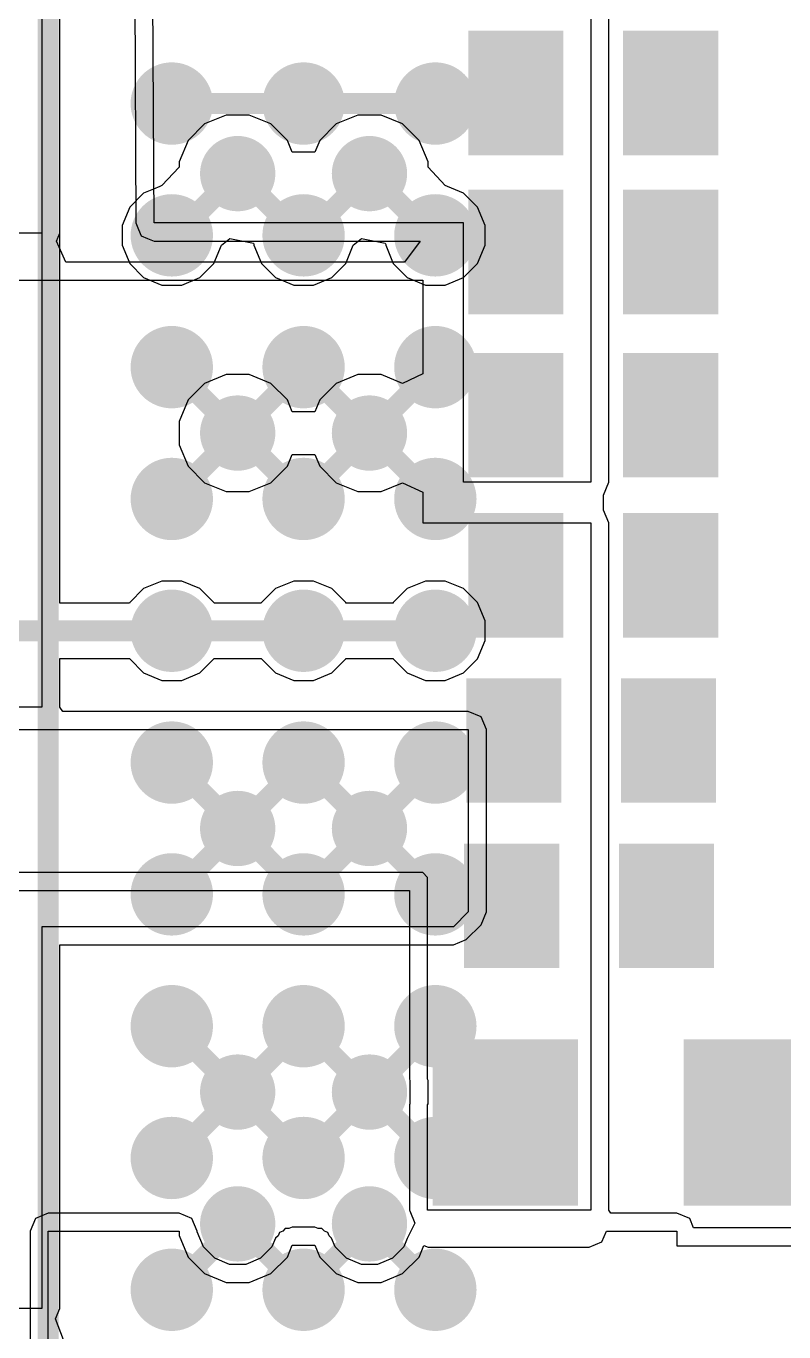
# Model space of a CAD drawing. Header units: millimetres. Extents: x -12 to 5428, y 0 to 5422.
# Drawn here: x 19.02 to 23.62, y 6.86 to 14.78 of the extents above; entities that cross this region are included whole.
import ezdxf

# ---------------------------------------------------------------- set-up
doc = ezdxf.new("R2010")
doc.units = ezdxf.units.MM
for name, color, linetype in [('BottomLayer', 5, 'Continuous'), ('BottomPaste', 16, 'Continuous'), ('BottomSolder', 6, 'Continuous'), ('TopLayer', 1, 'Continuous'), ('TopOverlay', 2, 'Continuous'), ('TopPaste', 8, 'Continuous'), ('TopSolder', 216, 'Continuous'), ('ViaHoleLayer', 16, 'Continuous')]:
    doc.layers.add(name, color=color, linetype=linetype)

# ---------------------------------------------------------------- blocks, each defined once
blk = doc.blocks.new('180_FCBGA__15X15__2')
at = {"layer": 'TopLayer'}
h = blk.add_hatch(color=1, dxfattribs=at)
edge = h.paths.add_edge_path()
edge.add_arc((5.2, 4.4), 0.2, 0, 360)
h = blk.add_hatch(color=1, dxfattribs=at)
edge = h.paths.add_edge_path()
edge.add_arc((6, 4.4), 0.2, 0, 360)
h = blk.add_hatch(color=1, dxfattribs=at)
edge = h.paths.add_edge_path()
edge.add_arc((6.8, 4.4), 0.2, 0, 360)
h = blk.add_hatch(color=1, dxfattribs=at)
edge = h.paths.add_edge_path()
edge.add_arc((5.2, 3.6), 0.2, 0, 360)
h = blk.add_hatch(color=1, dxfattribs=at)
edge = h.paths.add_edge_path()
edge.add_arc((6, 3.6), 0.2, 0, 360)
h = blk.add_hatch(color=1, dxfattribs=at)
edge = h.paths.add_edge_path()
edge.add_arc((6.8, 3.6), 0.2, 0, 360)
h = blk.add_hatch(color=1, dxfattribs=at)
edge = h.paths.add_edge_path()
edge.add_arc((5.2, 2.8), 0.2, 0, 360)
h = blk.add_hatch(color=1, dxfattribs=at)
edge = h.paths.add_edge_path()
edge.add_arc((6, 2.8), 0.2, 0, 360)
h = blk.add_hatch(color=1, dxfattribs=at)
edge = h.paths.add_edge_path()
edge.add_arc((6.8, 2.8), 0.2, 0, 360)
h = blk.add_hatch(color=1, dxfattribs=at)
edge = h.paths.add_edge_path()
edge.add_arc((5.2, 2), 0.2, 0, 360)
h = blk.add_hatch(color=1, dxfattribs=at)
edge = h.paths.add_edge_path()
edge.add_arc((6, 2), 0.2, 0, 360)
h = blk.add_hatch(color=1, dxfattribs=at)
edge = h.paths.add_edge_path()
edge.add_arc((6.8, 2), 0.2, 0, 360)
h = blk.add_hatch(color=1, dxfattribs=at)
edge = h.paths.add_edge_path()
edge.add_arc((5.2, 1.2), 0.2, 0, 360)
h = blk.add_hatch(color=1, dxfattribs=at)
edge = h.paths.add_edge_path()
edge.add_arc((6, 1.2), 0.2, 0, 360)
h = blk.add_hatch(color=1, dxfattribs=at)
edge = h.paths.add_edge_path()
edge.add_arc((6.8, 1.2), 0.2, 0, 360)
h = blk.add_hatch(color=1, dxfattribs=at)
edge = h.paths.add_edge_path()
edge.add_arc((5.2, 0.4), 0.2, 0, 360)
h = blk.add_hatch(color=1, dxfattribs=at)
edge = h.paths.add_edge_path()
edge.add_arc((6, 0.4), 0.2, 0, 360)
h = blk.add_hatch(color=1, dxfattribs=at)
edge = h.paths.add_edge_path()
edge.add_arc((6.8, 0.4), 0.2, 0, 360)
h = blk.add_hatch(color=1, dxfattribs=at)
edge = h.paths.add_edge_path()
edge.add_arc((5.2, -0.4), 0.2, 0, 360)
h = blk.add_hatch(color=1, dxfattribs=at)
edge = h.paths.add_edge_path()
edge.add_arc((6, -0.4), 0.2, 0, 360)
h = blk.add_hatch(color=1, dxfattribs=at)
edge = h.paths.add_edge_path()
edge.add_arc((6.8, -0.4), 0.2, 0, 360)
h = blk.add_hatch(color=1, dxfattribs=at)
edge = h.paths.add_edge_path()
edge.add_arc((5.2, -1.2), 0.2, 0, 360)
h = blk.add_hatch(color=1, dxfattribs=at)
edge = h.paths.add_edge_path()
edge.add_arc((6, -1.2), 0.2, 0, 360)
h = blk.add_hatch(color=1, dxfattribs=at)
edge = h.paths.add_edge_path()
edge.add_arc((6.8, -1.2), 0.2, 0, 360)
h = blk.add_hatch(color=1, dxfattribs=at)
edge = h.paths.add_edge_path()
edge.add_arc((5.2, -2), 0.2, 0, 360)
h = blk.add_hatch(color=1, dxfattribs=at)
edge = h.paths.add_edge_path()
edge.add_arc((6, -2), 0.2, 0, 360)
h = blk.add_hatch(color=1, dxfattribs=at)
edge = h.paths.add_edge_path()
edge.add_arc((6.8, -2), 0.2, 0, 360)
h = blk.add_hatch(color=1, dxfattribs=at)
edge = h.paths.add_edge_path()
edge.add_arc((5.2, -2.8), 0.2, 0, 360)
h = blk.add_hatch(color=1, dxfattribs=at)
edge = h.paths.add_edge_path()
edge.add_arc((6, -2.8), 0.2, 0, 360)
h = blk.add_hatch(color=1, dxfattribs=at)
edge = h.paths.add_edge_path()
edge.add_arc((6.8, -2.8), 0.2, 0, 360)
at = {"layer": 'TopPaste'}
h = blk.add_hatch(color=8, dxfattribs=at)
edge = h.paths.add_edge_path()
edge.add_arc((5.2, 4.4), 0.2, 0, 360)
h = blk.add_hatch(color=8, dxfattribs=at)
edge = h.paths.add_edge_path()
edge.add_arc((6, 4.4), 0.2, 0, 360)
h = blk.add_hatch(color=8, dxfattribs=at)
edge = h.paths.add_edge_path()
edge.add_arc((6.8, 4.4), 0.2, 0, 360)
h = blk.add_hatch(color=8, dxfattribs=at)
edge = h.paths.add_edge_path()
edge.add_arc((5.2, 3.6), 0.2, 0, 360)
h = blk.add_hatch(color=8, dxfattribs=at)
edge = h.paths.add_edge_path()
edge.add_arc((6, 3.6), 0.2, 0, 360)
h = blk.add_hatch(color=8, dxfattribs=at)
edge = h.paths.add_edge_path()
edge.add_arc((6.8, 3.6), 0.2, 0, 360)
h = blk.add_hatch(color=8, dxfattribs=at)
edge = h.paths.add_edge_path()
edge.add_arc((5.2, 2.8), 0.2, 0, 360)
h = blk.add_hatch(color=8, dxfattribs=at)
edge = h.paths.add_edge_path()
edge.add_arc((6, 2.8), 0.2, 0, 360)
h = blk.add_hatch(color=8, dxfattribs=at)
edge = h.paths.add_edge_path()
edge.add_arc((6.8, 2.8), 0.2, 0, 360)
h = blk.add_hatch(color=8, dxfattribs=at)
edge = h.paths.add_edge_path()
edge.add_arc((5.2, 2), 0.2, 0, 360)
h = blk.add_hatch(color=8, dxfattribs=at)
edge = h.paths.add_edge_path()
edge.add_arc((6, 2), 0.2, 0, 360)
h = blk.add_hatch(color=8, dxfattribs=at)
edge = h.paths.add_edge_path()
edge.add_arc((6.8, 2), 0.2, 0, 360)
h = blk.add_hatch(color=8, dxfattribs=at)
edge = h.paths.add_edge_path()
edge.add_arc((5.2, 1.2), 0.2, 0, 360)
h = blk.add_hatch(color=8, dxfattribs=at)
edge = h.paths.add_edge_path()
edge.add_arc((6, 1.2), 0.2, 0, 360)
h = blk.add_hatch(color=8, dxfattribs=at)
edge = h.paths.add_edge_path()
edge.add_arc((6.8, 1.2), 0.2, 0, 360)
h = blk.add_hatch(color=8, dxfattribs=at)
edge = h.paths.add_edge_path()
edge.add_arc((5.2, 0.4), 0.2, 0, 360)
h = blk.add_hatch(color=8, dxfattribs=at)
edge = h.paths.add_edge_path()
edge.add_arc((6, 0.4), 0.2, 0, 360)
h = blk.add_hatch(color=8, dxfattribs=at)
edge = h.paths.add_edge_path()
edge.add_arc((6.8, 0.4), 0.2, 0, 360)
h = blk.add_hatch(color=8, dxfattribs=at)
edge = h.paths.add_edge_path()
edge.add_arc((5.2, -0.4), 0.2, 0, 360)
h = blk.add_hatch(color=8, dxfattribs=at)
edge = h.paths.add_edge_path()
edge.add_arc((6, -0.4), 0.2, 0, 360)
h = blk.add_hatch(color=8, dxfattribs=at)
edge = h.paths.add_edge_path()
edge.add_arc((6.8, -0.4), 0.2, 0, 360)
h = blk.add_hatch(color=8, dxfattribs=at)
edge = h.paths.add_edge_path()
edge.add_arc((5.2, -1.2), 0.2, 0, 360)
h = blk.add_hatch(color=8, dxfattribs=at)
edge = h.paths.add_edge_path()
edge.add_arc((6, -1.2), 0.2, 0, 360)
h = blk.add_hatch(color=8, dxfattribs=at)
edge = h.paths.add_edge_path()
edge.add_arc((6.8, -1.2), 0.2, 0, 360)
h = blk.add_hatch(color=8, dxfattribs=at)
edge = h.paths.add_edge_path()
edge.add_arc((5.2, -2), 0.2, 0, 360)
h = blk.add_hatch(color=8, dxfattribs=at)
edge = h.paths.add_edge_path()
edge.add_arc((6, -2), 0.2, 0, 360)
h = blk.add_hatch(color=8, dxfattribs=at)
edge = h.paths.add_edge_path()
edge.add_arc((6.8, -2), 0.2, 0, 360)
h = blk.add_hatch(color=8, dxfattribs=at)
edge = h.paths.add_edge_path()
edge.add_arc((5.2, -2.8), 0.2, 0, 360)
h = blk.add_hatch(color=8, dxfattribs=at)
edge = h.paths.add_edge_path()
edge.add_arc((6, -2.8), 0.2, 0, 360)
h = blk.add_hatch(color=8, dxfattribs=at)
edge = h.paths.add_edge_path()
edge.add_arc((6.8, -2.8), 0.2, 0, 360)
at = {"layer": 'TopOverlay', "const_width": 0.127}
blk.add_lwpolyline([(7.55, 7.55), (7.55, -7.55)], dxfattribs=at)
at = {"layer": 'TopSolder'}
for points, const_width in [([(5.325, 4.4, 1), (5.075, 4.4, 1)], 0.25), ([(6.125, 4.4, 1), (5.875, 4.4, 1)], 0.25), ([(6.925, 4.4, 1), (6.675, 4.4, 1)], 0.25), ([(5.0125, 4.4, 1), (5.1375, 4.4, 1)], 0.125), ([(5.2625, 4.4, 1), (5.3875, 4.4, 1)], 0.125), ([(5.8125, 4.4, 1), (5.9375, 4.4, 1)], 0.125), ([(6.0625, 4.4, 1), (6.1875, 4.4, 1)], 0.125), ([(6.6125, 4.4, 1), (6.7375, 4.4, 1)], 0.125), ([(6.8625, 4.4, 1), (6.9875, 4.4, 1)], 0.125), ([(5.325, 3.6, 1), (5.075, 3.6, 1)], 0.25), ([(6.125, 3.6, 1), (5.875, 3.6, 1)], 0.25), ([(6.925, 3.6, 1), (6.675, 3.6, 1)], 0.25), ([(5.0125, 3.6, 1), (5.1375, 3.6, 1)], 0.125), ([(5.2625, 3.6, 1), (5.3875, 3.6, 1)], 0.125), ([(5.8125, 3.6, 1), (5.9375, 3.6, 1)], 0.125), ([(6.0625, 3.6, 1), (6.1875, 3.6, 1)], 0.125), ([(6.6125, 3.6, 1), (6.7375, 3.6, 1)], 0.125), ([(6.8625, 3.6, 1), (6.9875, 3.6, 1)], 0.125), ([(5.325, 2.8, 1), (5.075, 2.8, 1)], 0.25), ([(6.125, 2.8, 1), (5.875, 2.8, 1)], 0.25), ([(6.925, 2.8, 1), (6.675, 2.8, 1)], 0.25), ([(5.0125, 2.8, 1), (5.1375, 2.8, 1)], 0.125), ([(5.2625, 2.8, 1), (5.3875, 2.8, 1)], 0.125), ([(5.8125, 2.8, 1), (5.9375, 2.8, 1)], 0.125), ([(6.0625, 2.8, 1), (6.1875, 2.8, 1)], 0.125), ([(6.6125, 2.8, 1), (6.7375, 2.8, 1)], 0.125), ([(6.8625, 2.8, 1), (6.9875, 2.8, 1)], 0.125), ([(5.325, 2, 1), (5.075, 2, 1)], 0.25), ([(6.125, 2, 1), (5.875, 2, 1)], 0.25), ([(6.925, 2, 1), (6.675, 2, 1)], 0.25), ([(5.0125, 2, 1), (5.1375, 2, 1)], 0.125), ([(5.2625, 2, 1), (5.3875, 2, 1)], 0.125), ([(5.8125, 2, 1), (5.9375, 2, 1)], 0.125), ([(6.0625, 2, 1), (6.1875, 2, 1)], 0.125), ([(6.6125, 2, 1), (6.7375, 2, 1)], 0.125), ([(6.8625, 2, 1), (6.9875, 2, 1)], 0.125), ([(5.325, 1.2, 1), (5.075, 1.2, 1)], 0.25), ([(6.125, 1.2, 1), (5.875, 1.2, 1)], 0.25), ([(6.925, 1.2, 1), (6.675, 1.2, 1)], 0.25), ([(5.0125, 1.2, 1), (5.1375, 1.2, 1)], 0.125), ([(5.2625, 1.2, 1), (5.3875, 1.2, 1)], 0.125), ([(5.8125, 1.2, 1), (5.9375, 1.2, 1)], 0.125), ([(6.0625, 1.2, 1), (6.1875, 1.2, 1)], 0.125), ([(6.6125, 1.2, 1), (6.7375, 1.2, 1)], 0.125), ([(6.8625, 1.2, 1), (6.9875, 1.2, 1)], 0.125), ([(5.325, 0.4, 1), (5.075, 0.4, 1)], 0.25), ([(6.125, 0.4, 1), (5.875, 0.4, 1)], 0.25), ([(6.925, 0.4, 1), (6.675, 0.4, 1)], 0.25), ([(5.0125, 0.4, 1), (5.1375, 0.4, 1)], 0.125), ([(5.2625, 0.4, 1), (5.3875, 0.4, 1)], 0.125), ([(5.8125, 0.4, 1), (5.9375, 0.4, 1)], 0.125), ([(6.0625, 0.4, 1), (6.1875, 0.4, 1)], 0.125), ([(6.6125, 0.4, 1), (6.7375, 0.4, 1)], 0.125), ([(6.8625, 0.4, 1), (6.9875, 0.4, 1)], 0.125), ([(5.325, -0.4, 1), (5.075, -0.4, 1)], 0.25), ([(6.125, -0.4, 1), (5.875, -0.4, 1)], 0.25), ([(6.925, -0.4, 1), (6.675, -0.4, 1)], 0.25), ([(5.0125, -0.4, 1), (5.1375, -0.4, 1)], 0.125), ([(5.2625, -0.4, 1), (5.3875, -0.4, 1)], 0.125), ([(5.8125, -0.4, 1), (5.9375, -0.4, 1)], 0.125), ([(6.0625, -0.4, 1), (6.1875, -0.4, 1)], 0.125), ([(6.6125, -0.4, 1), (6.7375, -0.4, 1)], 0.125), ([(6.8625, -0.4, 1), (6.9875, -0.4, 1)], 0.125), ([(5.325, -1.2, 1), (5.075, -1.2, 1)], 0.25), ([(6.125, -1.2, 1), (5.875, -1.2, 1)], 0.25), ([(6.925, -1.2, 1), (6.675, -1.2, 1)], 0.25), ([(5.0125, -1.2, 1), (5.1375, -1.2, 1)], 0.125), ([(5.2625, -1.2, 1), (5.3875, -1.2, 1)], 0.125), ([(5.8125, -1.2, 1), (5.9375, -1.2, 1)], 0.125), ([(6.0625, -1.2, 1), (6.1875, -1.2, 1)], 0.125), ([(6.6125, -1.2, 1), (6.7375, -1.2, 1)], 0.125), ([(6.8625, -1.2, 1), (6.9875, -1.2, 1)], 0.125), ([(5.325, -2, 1), (5.075, -2, 1)], 0.25), ([(6.125, -2, 1), (5.875, -2, 1)], 0.25), ([(6.925, -2, 1), (6.675, -2, 1)], 0.25), ([(5.0125, -2, 1), (5.1375, -2, 1)], 0.125), ([(5.2625, -2, 1), (5.3875, -2, 1)], 0.125), ([(5.8125, -2, 1), (5.9375, -2, 1)], 0.125), ([(6.0625, -2, 1), (6.1875, -2, 1)], 0.125), ([(6.6125, -2, 1), (6.7375, -2, 1)], 0.125), ([(6.8625, -2, 1), (6.9875, -2, 1)], 0.125), ([(5.325, -2.8, 1), (5.075, -2.8, 1)], 0.25), ([(6.125, -2.8, 1), (5.875, -2.8, 1)], 0.25), ([(6.925, -2.8, 1), (6.675, -2.8, 1)], 0.25), ([(5.0125, -2.8, 1), (5.1375, -2.8, 1)], 0.125), ([(5.2625, -2.8, 1), (5.3875, -2.8, 1)], 0.125), ([(5.8125, -2.8, 1), (5.9375, -2.8, 1)], 0.125), ([(6.0625, -2.8, 1), (6.1875, -2.8, 1)], 0.125), ([(6.6125, -2.8, 1), (6.7375, -2.8, 1)], 0.125), ([(6.8625, -2.8, 1), (6.9875, -2.8, 1)], 0.125)]:
    blk.add_lwpolyline(points, format="xyb", close=True, dxfattribs=dict(at, const_width=const_width))
blk = doc.blocks.new('C___0402_B_158')
at = {"layer": 'BottomLayer'}
for points in [[(-0.2413, 0.3175), (-0.2413, -0.3175), (-0.6985, -0.3175), (-0.6985, 0.3175)], [(0.6985, 0.3175), (0.6985, -0.3175), (0.2413, -0.3175), (0.2413, 0.3175)]]:
    blk.add_hatch(color=5, dxfattribs=at).paths.add_polyline_path(points)
at = {"layer": 'BottomPaste'}
for points in [[(-0.2413, 0.3175), (-0.2413, -0.3175), (-0.6985, -0.3175), (-0.6985, 0.3175)], [(0.6985, 0.3175), (0.6985, -0.3175), (0.2413, -0.3175), (0.2413, 0.3175)]]:
    blk.add_hatch(color=16, dxfattribs=at).paths.add_polyline_path(points)
at = {"layer": 'BottomSolder'}
for points in [[(-0.1813, 0.3775), (-0.1813, -0.3775), (-0.7585, -0.3775), (-0.7585, 0.3775)], [(0.7585, 0.3775), (0.7585, -0.3775), (0.1813, -0.3775), (0.1813, 0.3775)]]:
    blk.add_hatch(color=6, dxfattribs=at).paths.add_polyline_path(points)
blk = doc.blocks.new('C___0402_B_159')
at = {"layer": 'BottomLayer'}
for points in [[(-0.2413, 0.3175), (-0.2413, -0.3175), (-0.6985, -0.3175), (-0.6985, 0.3175)], [(0.6985, 0.3175), (0.6985, -0.3175), (0.2413, -0.3175), (0.2413, 0.3175)]]:
    blk.add_hatch(color=5, dxfattribs=at).paths.add_polyline_path(points)
at = {"layer": 'BottomPaste'}
for points in [[(-0.2413, 0.3175), (-0.2413, -0.3175), (-0.6985, -0.3175), (-0.6985, 0.3175)], [(0.6985, 0.3175), (0.6985, -0.3175), (0.2413, -0.3175), (0.2413, 0.3175)]]:
    blk.add_hatch(color=16, dxfattribs=at).paths.add_polyline_path(points)
at = {"layer": 'BottomSolder'}
for points in [[(-0.1813, 0.3775), (-0.1813, -0.3775), (-0.7585, -0.3775), (-0.7585, 0.3775)], [(0.7585, 0.3775), (0.7585, -0.3775), (0.1813, -0.3775), (0.1813, 0.3775)]]:
    blk.add_hatch(color=6, dxfattribs=at).paths.add_polyline_path(points)
blk = doc.blocks.new('C___0402_B_160')
at = {"layer": 'BottomLayer'}
for points in [[(-0.2413, 0.3175), (-0.2413, -0.3175), (-0.6985, -0.3175), (-0.6985, 0.3175)], [(0.6985, 0.3175), (0.6985, -0.3175), (0.2413, -0.3175), (0.2413, 0.3175)]]:
    blk.add_hatch(color=5, dxfattribs=at).paths.add_polyline_path(points)
at = {"layer": 'BottomPaste'}
for points in [[(-0.2413, 0.3175), (-0.2413, -0.3175), (-0.6985, -0.3175), (-0.6985, 0.3175)], [(0.6985, 0.3175), (0.6985, -0.3175), (0.2413, -0.3175), (0.2413, 0.3175)]]:
    blk.add_hatch(color=16, dxfattribs=at).paths.add_polyline_path(points)
at = {"layer": 'BottomSolder'}
for points in [[(-0.1813, 0.3775), (-0.1813, -0.3775), (-0.7585, -0.3775), (-0.7585, 0.3775)], [(0.7585, 0.3775), (0.7585, -0.3775), (0.1813, -0.3775), (0.1813, 0.3775)]]:
    blk.add_hatch(color=6, dxfattribs=at).paths.add_polyline_path(points)
blk = doc.blocks.new('C___0402_B_162')
at = {"layer": 'BottomLayer'}
for points in [[(-0.2413, 0.3175), (-0.2413, -0.3175), (-0.6985, -0.3175), (-0.6985, 0.3175)], [(0.6985, 0.3175), (0.6985, -0.3175), (0.2413, -0.3175), (0.2413, 0.3175)]]:
    blk.add_hatch(color=5, dxfattribs=at).paths.add_polyline_path(points)
at = {"layer": 'BottomPaste'}
for points in [[(-0.2413, 0.3175), (-0.2413, -0.3175), (-0.6985, -0.3175), (-0.6985, 0.3175)], [(0.6985, 0.3175), (0.6985, -0.3175), (0.2413, -0.3175), (0.2413, 0.3175)]]:
    blk.add_hatch(color=16, dxfattribs=at).paths.add_polyline_path(points)
at = {"layer": 'BottomSolder'}
for points in [[(-0.1813, 0.3775), (-0.1813, -0.3775), (-0.7585, -0.3775), (-0.7585, 0.3775)], [(0.7585, 0.3775), (0.7585, -0.3775), (0.1813, -0.3775), (0.1813, 0.3775)]]:
    blk.add_hatch(color=6, dxfattribs=at).paths.add_polyline_path(points)
blk = doc.blocks.new('C___0402_B_163')
at = {"layer": 'BottomLayer'}
for points in [[(-0.2413, 0.3175), (-0.2413, -0.3175), (-0.6985, -0.3175), (-0.6985, 0.3175)], [(0.6985, 0.3175), (0.6985, -0.3175), (0.2413, -0.3175), (0.2413, 0.3175)]]:
    blk.add_hatch(color=5, dxfattribs=at).paths.add_polyline_path(points)
at = {"layer": 'BottomPaste'}
for points in [[(-0.2413, 0.3175), (-0.2413, -0.3175), (-0.6985, -0.3175), (-0.6985, 0.3175)], [(0.6985, 0.3175), (0.6985, -0.3175), (0.2413, -0.3175), (0.2413, 0.3175)]]:
    blk.add_hatch(color=16, dxfattribs=at).paths.add_polyline_path(points)
at = {"layer": 'BottomSolder'}
for points in [[(-0.1813, 0.3775), (-0.1813, -0.3775), (-0.7585, -0.3775), (-0.7585, 0.3775)], [(0.7585, 0.3775), (0.7585, -0.3775), (0.1813, -0.3775), (0.1813, 0.3775)]]:
    blk.add_hatch(color=6, dxfattribs=at).paths.add_polyline_path(points)
blk = doc.blocks.new('C___0402_B_164')
at = {"layer": 'BottomLayer'}
for points in [[(-0.2413, 0.3175), (-0.2413, -0.3175), (-0.6985, -0.3175), (-0.6985, 0.3175)], [(0.6985, 0.3175), (0.6985, -0.3175), (0.2413, -0.3175), (0.2413, 0.3175)]]:
    blk.add_hatch(color=5, dxfattribs=at).paths.add_polyline_path(points)
at = {"layer": 'BottomPaste'}
for points in [[(-0.2413, 0.3175), (-0.2413, -0.3175), (-0.6985, -0.3175), (-0.6985, 0.3175)], [(0.6985, 0.3175), (0.6985, -0.3175), (0.2413, -0.3175), (0.2413, 0.3175)]]:
    blk.add_hatch(color=16, dxfattribs=at).paths.add_polyline_path(points)
at = {"layer": 'BottomSolder'}
for points in [[(-0.1813, 0.3775), (-0.1813, -0.3775), (-0.7585, -0.3775), (-0.7585, 0.3775)], [(0.7585, 0.3775), (0.7585, -0.3775), (0.1813, -0.3775), (0.1813, 0.3775)]]:
    blk.add_hatch(color=6, dxfattribs=at).paths.add_polyline_path(points)
blk = doc.blocks.new('C___0603_B_165')
at = {"layer": 'BottomLayer'}
for points in [[(-1.143, -0.4445), (-1.143, 0.4445), (-0.381, 0.4445), (-0.381, -0.4445)], [(0.381, -0.4445), (0.381, 0.4445), (1.143, 0.4445), (1.143, -0.4445)]]:
    blk.add_hatch(color=5, dxfattribs=at).paths.add_polyline_path(points)
at = {"layer": 'BottomPaste'}
for points in [[(-1.143, -0.4445), (-1.143, 0.4445), (-0.381, 0.4445), (-0.381, -0.4445)], [(0.381, -0.4445), (0.381, 0.4445), (1.143, 0.4445), (1.143, -0.4445)]]:
    blk.add_hatch(color=16, dxfattribs=at).paths.add_polyline_path(points)
at = {"layer": 'BottomSolder'}
for points in [[(-1.203, -0.5045), (-1.203, 0.5045), (-0.321, 0.5045), (-0.321, -0.5045)], [(0.321, -0.5045), (0.321, 0.5045), (1.203, 0.5045), (1.203, -0.5045)]]:
    blk.add_hatch(color=6, dxfattribs=at).paths.add_polyline_path(points)

msp = doc.modelspace()

# ---------------------------------------------------------------- hatches: boundary and pattern name
at = {"layer": 'BottomLayer'}
h = msp.add_hatch(color=5, dxfattribs=at)
edge = h.paths.add_edge_path()
edge.add_arc((20.3072, 13.8874), 0.2286, 0, 360)
h = msp.add_hatch(color=5, dxfattribs=at)
edge = h.paths.add_edge_path()
edge.add_arc((21.1072, 13.8874), 0.2286, 0, 360)
h = msp.add_hatch(color=5, dxfattribs=at)
edge = h.paths.add_edge_path()
edge.add_arc((20.3072, 12.3128), 0.2286, 0, 360)
h = msp.add_hatch(color=5, dxfattribs=at)
edge = h.paths.add_edge_path()
edge.add_arc((21.1072, 12.3128), 0.2286, 0, 360)
h = msp.add_hatch(color=5, dxfattribs=at)
edge = h.paths.add_edge_path()
edge.add_arc((20.3072, 9.9128), 0.2286, 0, 360)
h = msp.add_hatch(color=5, dxfattribs=at)
edge = h.paths.add_edge_path()
edge.add_arc((21.1072, 9.9128), 0.2286, 0, 360)
h = msp.add_hatch(color=5, dxfattribs=at)
edge = h.paths.add_edge_path()
edge.add_arc((20.3072, 8.3128), 0.2286, 0, 360)
h = msp.add_hatch(color=5, dxfattribs=at)
edge = h.paths.add_edge_path()
edge.add_arc((21.1072, 8.3128), 0.2286, 0, 360)
h = msp.add_hatch(color=5, dxfattribs=at)
edge = h.paths.add_edge_path()
edge.add_arc((20.3072, 7.5128), 0.2286, 0, 360)
h = msp.add_hatch(color=5, dxfattribs=at)
edge = h.paths.add_edge_path()
edge.add_arc((21.1072, 7.5128), 0.2286, 0, 360)
at = {"layer": 'TopLayer'}
h = msp.add_hatch(color=1, dxfattribs=at)
edge = h.paths.add_edge_path()
edge.add_arc((20.3072, 13.8874), 0.2286, 0, 360)
h = msp.add_hatch(color=1, dxfattribs=at)
edge = h.paths.add_edge_path()
edge.add_arc((21.1072, 13.8874), 0.2286, 0, 360)
h = msp.add_hatch(color=1, dxfattribs=at)
edge = h.paths.add_edge_path()
edge.add_arc((20.3072, 12.3128), 0.2286, 0, 360)
h = msp.add_hatch(color=1, dxfattribs=at)
edge = h.paths.add_edge_path()
edge.add_arc((21.1072, 12.3128), 0.2286, 0, 360)
h = msp.add_hatch(color=1, dxfattribs=at)
edge = h.paths.add_edge_path()
edge.add_arc((20.3072, 9.9128), 0.2286, 0, 360)
h = msp.add_hatch(color=1, dxfattribs=at)
edge = h.paths.add_edge_path()
edge.add_arc((21.1072, 9.9128), 0.2286, 0, 360)
h = msp.add_hatch(color=1, dxfattribs=at)
edge = h.paths.add_edge_path()
edge.add_arc((20.3072, 8.3128), 0.2286, 0, 360)
h = msp.add_hatch(color=1, dxfattribs=at)
edge = h.paths.add_edge_path()
edge.add_arc((21.1072, 8.3128), 0.2286, 0, 360)
h = msp.add_hatch(color=1, dxfattribs=at)
edge = h.paths.add_edge_path()
edge.add_arc((20.3072, 7.5128), 0.2286, 0, 360)
h = msp.add_hatch(color=1, dxfattribs=at)
edge = h.paths.add_edge_path()
edge.add_arc((21.1072, 7.5128), 0.2286, 0, 360)
at = {"layer": 'ViaHoleLayer'}
h = msp.add_hatch(color=16, dxfattribs=at)
edge = h.paths.add_edge_path()
edge.add_arc((20.3072, 13.8874), 0.1016, 0, 360)
h = msp.add_hatch(color=16, dxfattribs=at)
edge = h.paths.add_edge_path()
edge.add_arc((21.1072, 13.8874), 0.1016, 0, 360)
h = msp.add_hatch(color=16, dxfattribs=at)
edge = h.paths.add_edge_path()
edge.add_arc((20.3072, 12.3128), 0.1016, 0, 360)
h = msp.add_hatch(color=16, dxfattribs=at)
edge = h.paths.add_edge_path()
edge.add_arc((21.1072, 12.3128), 0.1016, 0, 360)
h = msp.add_hatch(color=16, dxfattribs=at)
edge = h.paths.add_edge_path()
edge.add_arc((20.3072, 9.9128), 0.1016, 0, 360)
h = msp.add_hatch(color=16, dxfattribs=at)
edge = h.paths.add_edge_path()
edge.add_arc((21.1072, 9.9128), 0.1016, 0, 360)
h = msp.add_hatch(color=16, dxfattribs=at)
edge = h.paths.add_edge_path()
edge.add_arc((20.3072, 8.3128), 0.1016, 0, 360)
h = msp.add_hatch(color=16, dxfattribs=at)
edge = h.paths.add_edge_path()
edge.add_arc((21.1072, 8.3128), 0.1016, 0, 360)
h = msp.add_hatch(color=16, dxfattribs=at)
edge = h.paths.add_edge_path()
edge.add_arc((20.3072, 7.5128), 0.1016, 0, 360)
h = msp.add_hatch(color=16, dxfattribs=at)
edge = h.paths.add_edge_path()
edge.add_arc((21.1072, 7.5128), 0.1016, 0, 360)

# ---------------------------------------------------------------- linework, layer by layer
at = {"layer": 'BottomLayer'}
for p, q in [((22.4509, 16.1417), (22.4509, 12.0146)), ((22.5609, 12.0146), (22.5609, 16.1417)), ((19.6781, 16.0512), (19.6892, 13.5879)), ((19.7992, 13.5884), (19.788, 16.0517)), ((19.1185, 15.5128), (19.1185, 13.5262)), ((19.2285, 13.5262), (19.2285, 15.5128)), ((19.6892, 13.5879), (19.7055, 13.5492)), ((21.6785, 13.5884), (19.7992, 13.5884)), ((21.6785, 12.0146), (21.6785, 13.5884)), ((19.1185, 13.5262), (12.8143, 13.5262)), ((19.2081, 13.477), (19.2285, 13.5262)), ((19.2638, 13.35), (19.2081, 13.477)), ((19.7055, 13.5492), (19.7214, 13.5106)), ((19.7214, 13.5106), (19.7217, 13.5105)), ((19.7217, 13.5105), (19.7218, 13.5102)), ((19.7218, 13.5102), (19.7606, 13.4944)), ((19.7606, 13.4944), (19.7992, 13.4784)), ((19.7992, 13.4784), (21.4154, 13.4784)), ((21.4158, 13.477), (21.3197, 13.35)), ((21.4154, 13.4784), (21.4158, 13.477)), ((21.3197, 13.35), (19.2638, 13.35)), ((12.8247, 13.24), (21.4305, 13.24)), ((21.4305, 13.24), (21.4305, 12.672)), ((20.1058, 12.6142), (20.0057, 12.5142)), ((20.2364, 12.6684), (20.1058, 12.6142)), ((20.3779, 12.6684), (20.2364, 12.6684)), ((20.5086, 12.6142), (20.3779, 12.6684)), ((20.6086, 12.5142), (20.5086, 12.6142)), ((20.9057, 12.6142), (20.8057, 12.5142)), ((21.0364, 12.6684), (20.9057, 12.6142)), ((21.1779, 12.6684), (21.0364, 12.6684)), ((21.3086, 12.6142), (21.1779, 12.6684)), ((21.4305, 12.672), (21.3086, 12.6142)), ((20.0057, 12.5142), (19.9516, 12.3835)), ((20.6384, 12.4423), (20.6086, 12.5142)), ((20.8057, 12.5142), (20.7759, 12.4423)), ((19.9516, 12.3835), (19.9516, 12.2421)), ((20.7759, 12.4423), (20.6384, 12.4423)), ((19.9516, 12.2421), (20.0057, 12.1114)), ((20.6086, 12.1114), (20.6384, 12.1833)), ((20.6384, 12.1833), (20.7759, 12.1833)), ((20.7759, 12.1833), (20.8057, 12.1114)), ((20.0057, 12.1114), (20.1058, 12.0113)), ((20.5086, 12.0113), (20.6086, 12.1114)), ((20.8057, 12.1114), (20.9057, 12.0113)), ((20.1058, 12.0113), (20.2364, 11.9572)), ((20.3779, 11.9572), (20.5086, 12.0113)), ((20.9057, 12.0113), (21.0364, 11.9572)), ((21.1779, 11.9572), (21.3086, 12.0113)), ((21.3086, 12.0113), (21.4305, 11.9536)), ((22.4509, 12.0146), (21.6785, 12.0146)), ((22.5287, 11.9368), (22.5609, 12.0146)), ((20.2364, 11.9572), (20.3779, 11.9572)), ((21.0364, 11.9572), (21.1779, 11.9572)), ((21.4305, 11.9536), (21.4305, 11.7669)), ((22.5287, 11.8447), (22.5287, 11.9368)), ((22.5609, 11.7669), (22.5287, 11.8447)), ((21.4305, 11.7669), (22.4509, 11.7669)), ((22.4509, 11.7669), (22.4509, 7.5954)), ((22.5609, 7.5954), (22.5609, 11.7669)), ((21.4305, 9.6455), (14.2344, 9.6455)), ((21.4599, 9.6161), (21.4305, 9.6455)), ((21.4599, 8.3906), (21.4599, 9.6161)), ((14.2344, 9.5355), (21.3499, 9.5355)), ((21.3499, 9.5355), (21.3499, 8.3906)), ((21.3499, 8.3906), (21.3528, 8.3835)), ((21.3528, 8.3835), (21.3528, 8.2421)), ((21.4628, 8.3835), (21.4599, 8.3906)), ((21.4628, 8.2421), (21.4628, 8.3835)), ((21.3528, 8.2421), (21.3499, 8.235)), ((21.3499, 8.235), (21.3499, 7.5954)), ((21.4599, 8.235), (21.4628, 8.2421)), ((21.4599, 7.5954), (21.4599, 8.235)), ((19.0795, 7.5462), (19.0473, 7.4684)), ((19.1572, 7.5784), (19.0795, 7.5462)), ((19.9516, 7.5784), (19.1572, 7.5784)), ((20.0293, 7.5462), (19.9516, 7.5784)), ((20.0616, 7.4684), (20.0293, 7.5462)), ((21.3499, 7.5954), (21.3514, 7.5918)), ((21.3514, 7.5918), (21.3818, 7.517)), ((22.4509, 7.5954), (21.4599, 7.5954)), ((22.5723, 7.5784), (22.5609, 7.5954)), ((22.9734, 7.5784), (22.5723, 7.5784)), ((23.0512, 7.5462), (22.9734, 7.5784)), ((23.0747, 7.4895), (23.0512, 7.5462)), ((19.0473, 7.4684), (19.0473, 5.5038)), ((19.1572, 5.5038), (19.1572, 7.4684)), ((19.1572, 7.4684), (19.9516, 7.4684)), ((19.9516, 7.4684), (19.9516, 7.4421)), ((20.0616, 7.4639), (20.0616, 7.4684)), ((20.0989, 7.3737), (20.0616, 7.4639)), ((20.5607, 7.4611), (20.5523, 7.4409)), ((20.5809, 7.4695), (20.5607, 7.4611)), ((20.5964, 7.4849), (20.5809, 7.4695)), ((20.6182, 7.4849), (20.5964, 7.4849)), ((20.6384, 7.4933), (20.6182, 7.4849)), ((20.7759, 7.4933), (20.6384, 7.4933)), ((20.7961, 7.4849), (20.7759, 7.4933)), ((20.818, 7.4849), (20.7961, 7.4849)), ((20.8335, 7.4694), (20.818, 7.4849)), ((20.8537, 7.4611), (20.8335, 7.4694)), ((20.862, 7.4409), (20.8537, 7.4611)), ((21.3818, 7.517), (21.3361, 7.4236)), ((22.5183, 7.4033), (22.5452, 7.4684)), ((22.5452, 7.4684), (22.9734, 7.4684)), ((22.9734, 7.4684), (22.9734, 7.3795)), ((23.8374, 7.4895), (23.0747, 7.4895)), ((19.9516, 7.4421), (20.0057, 7.3114)), ((20.168, 7.3046), (20.0989, 7.3737)), ((20.5154, 7.3737), (20.4463, 7.3046)), ((20.5368, 7.4254), (20.5154, 7.3737)), ((20.5523, 7.4409), (20.5368, 7.4254)), ((20.6086, 7.3114), (20.6384, 7.3833)), ((20.6384, 7.3833), (20.7759, 7.3833)), ((20.7759, 7.3833), (20.8057, 7.3114)), ((20.8775, 7.4254), (20.862, 7.4409)), ((20.8989, 7.3737), (20.8775, 7.4254)), ((20.968, 7.3046), (20.8989, 7.3737)), ((21.3154, 7.3737), (21.2463, 7.3046)), ((21.3361, 7.4236), (21.3154, 7.3737)), ((21.4086, 7.3114), (21.4377, 7.3815)), ((21.4377, 7.3815), (21.4628, 7.3711)), ((21.4628, 7.3711), (22.4405, 7.3711)), ((22.4405, 7.3711), (22.5183, 7.4033)), ((22.9734, 7.3795), (23.9386, 7.3795)), ((20.0057, 7.3114), (20.1058, 7.2113)), ((20.2583, 7.2672), (20.168, 7.3046)), ((20.4463, 7.3046), (20.356, 7.2672)), ((20.5086, 7.2113), (20.6086, 7.3114)), ((20.8057, 7.3114), (20.9057, 7.2113)), ((21.0583, 7.2672), (20.968, 7.3046)), ((21.2463, 7.3046), (21.156, 7.2672)), ((21.3086, 7.2113), (21.4086, 7.3114)), ((20.356, 7.2672), (20.2583, 7.2672)), ((21.156, 7.2672), (21.0583, 7.2672)), ((20.1058, 7.2113), (20.2364, 7.1572)), ((20.2364, 7.1572), (20.3779, 7.1572)), ((20.3779, 7.1572), (20.5086, 7.2113)), ((20.9057, 7.2113), (21.0364, 7.1572)), ((21.0364, 7.1572), (21.1779, 7.1572)), ((21.1779, 7.1572), (21.3086, 7.2113))]:
    msp.add_line(p, q, dxfattribs=at)
at = {"layer": 'TopLayer'}
for p, q in [((19.1185, 15.9319), (19.1185, 13.199)), ((19.2285, 13.199), (19.2285, 15.9319)), ((20.1058, 14.1888), (20.0057, 14.0888)), ((20.2364, 14.243), (20.1058, 14.1888)), ((20.3779, 14.243), (20.2364, 14.243)), ((20.5086, 14.1888), (20.3779, 14.243)), ((20.6086, 14.0888), (20.5086, 14.1888)), ((20.9057, 14.1888), (20.8057, 14.0888)), ((21.0364, 14.243), (20.9057, 14.1888)), ((21.1779, 14.243), (21.0364, 14.243)), ((21.3086, 14.1888), (21.1779, 14.243)), ((21.4086, 14.0888), (21.3086, 14.1888)), ((20.0057, 14.0888), (19.9516, 13.9581)), ((20.6384, 14.0169), (20.6086, 14.0888)), ((20.8057, 14.0888), (20.7759, 14.0169)), ((21.4628, 13.9581), (21.4086, 14.0888)), ((19.9516, 13.9581), (19.9516, 13.927)), ((20.7759, 14.0169), (20.6384, 14.0169)), ((21.4628, 13.9269), (21.4628, 13.9581)), ((19.9516, 13.927), (19.8472, 13.8144)), ((21.5672, 13.8144), (21.4628, 13.9269)), ((19.7963, 13.7933), (19.7364, 13.7685)), ((19.8342, 13.809), (19.7963, 13.7933)), ((19.8343, 13.809), (19.8342, 13.809)), ((19.8472, 13.8144), (19.8343, 13.809)), ((21.5801, 13.809), (21.5672, 13.8144)), ((21.678, 13.7685), (21.5801, 13.809)), ((19.7364, 13.7685), (19.6515, 13.6836)), ((21.7629, 13.6836), (21.678, 13.7685)), ((19.6515, 13.6836), (19.6056, 13.5728)), ((21.8088, 13.5728), (21.7629, 13.6836)), ((19.6056, 13.5728), (19.6056, 13.4528)), ((21.8088, 13.4528), (21.8088, 13.5728)), ((20.2088, 13.4528), (20.2591, 13.4941)), ((20.2591, 13.4941), (20.4025, 13.4655)), ((21.0088, 13.4528), (21.0591, 13.4941)), ((21.0591, 13.4941), (21.2025, 13.4655)), ((19.6056, 13.4528), (19.6515, 13.3419)), ((20.1629, 13.3419), (20.2088, 13.4528)), ((20.4025, 13.4655), (20.4056, 13.4572)), ((20.4056, 13.4572), (20.4056, 13.4528)), ((20.4056, 13.4528), (20.4515, 13.3419)), ((20.9629, 13.3419), (21.0088, 13.4528)), ((21.2025, 13.4655), (21.2056, 13.4572)), ((21.2056, 13.4572), (21.2056, 13.4528)), ((21.2056, 13.4528), (21.2515, 13.3419)), ((21.7629, 13.3419), (21.8088, 13.4528)), ((19.6515, 13.3419), (19.7364, 13.2571)), ((20.078, 13.2571), (20.1629, 13.3419)), ((20.4515, 13.3419), (20.5364, 13.2571)), ((20.878, 13.2571), (20.9629, 13.3419)), ((21.2515, 13.3419), (21.3364, 13.2571)), ((21.678, 13.2571), (21.7629, 13.3419)), ((19.7364, 13.2571), (19.8472, 13.2112)), ((19.9672, 13.2112), (20.078, 13.2571)), ((20.5364, 13.2571), (20.6472, 13.2112)), ((20.7672, 13.2112), (20.878, 13.2571)), ((21.3364, 13.2571), (21.4472, 13.2112)), ((21.5672, 13.2112), (21.678, 13.2571)), ((19.1185, 13.199), (19.1185, 10.6491)), ((19.2285, 11.2811), (19.2285, 13.199)), ((19.8472, 13.2112), (19.9672, 13.2112)), ((20.6472, 13.2112), (20.7672, 13.2112)), ((21.4472, 13.2112), (21.5672, 13.2112)), ((19.8472, 11.4144), (19.7364, 11.3685)), ((19.9672, 11.4144), (19.8472, 11.4144)), ((20.078, 11.3685), (19.9672, 11.4144)), ((20.6472, 11.4144), (20.5364, 11.3685)), ((20.7672, 11.4144), (20.6472, 11.4144)), ((20.878, 11.3685), (20.7672, 11.4144)), ((21.4472, 11.4144), (21.3364, 11.3685)), ((21.5672, 11.4144), (21.4472, 11.4144)), ((21.678, 11.3685), (21.5672, 11.4144)), ((19.7364, 11.3685), (19.6515, 11.2836)), ((20.1629, 11.2836), (20.078, 11.3685)), ((20.5364, 11.3685), (20.4515, 11.2836)), ((20.9629, 11.2836), (20.878, 11.3685)), ((21.3364, 11.3685), (21.2515, 11.2836)), ((21.7629, 11.2836), (21.678, 11.3685)), ((19.6505, 11.2811), (19.2285, 11.2811)), ((19.6515, 11.2836), (19.6505, 11.2811)), ((20.1639, 11.2811), (20.1629, 11.2836)), ((20.4505, 11.2811), (20.1639, 11.2811)), ((20.4515, 11.2836), (20.4505, 11.2811)), ((20.9639, 11.2811), (20.9629, 11.2836)), ((21.2505, 11.2811), (20.9639, 11.2811)), ((21.2515, 11.2836), (21.2505, 11.2811)), ((21.8088, 11.1728), (21.7629, 11.2836)), ((21.8088, 11.0528), (21.8088, 11.1728)), ((21.7629, 10.9419), (21.8088, 11.0528)), ((19.2285, 10.6491), (19.2285, 10.9445)), ((19.2285, 10.9445), (19.6505, 10.9445)), ((19.6505, 10.9445), (19.6515, 10.9419)), ((19.6515, 10.9419), (19.7364, 10.8571)), ((20.078, 10.8571), (20.1629, 10.9419)), ((20.1629, 10.9419), (20.1639, 10.9445)), ((20.1639, 10.9445), (20.4505, 10.9445)), ((20.4505, 10.9445), (20.4515, 10.9419)), ((20.4515, 10.9419), (20.5364, 10.8571)), ((20.878, 10.8571), (20.9629, 10.9419)), ((20.9629, 10.9419), (20.9639, 10.9445)), ((20.9639, 10.9445), (21.2505, 10.9445)), ((21.2505, 10.9445), (21.2515, 10.9419)), ((21.2515, 10.9419), (21.3364, 10.8571)), ((21.678, 10.8571), (21.7629, 10.9419)), ((19.7364, 10.8571), (19.8472, 10.8112)), ((19.8472, 10.8112), (19.9672, 10.8112)), ((19.9672, 10.8112), (20.078, 10.8571)), ((20.5364, 10.8571), (20.6472, 10.8112)), ((20.6472, 10.8112), (20.7672, 10.8112)), ((20.7672, 10.8112), (20.878, 10.8571)), ((21.3364, 10.8571), (21.4472, 10.8112)), ((21.4472, 10.8112), (21.5672, 10.8112)), ((21.5672, 10.8112), (21.678, 10.8571)), ((19.1185, 10.6491), (17.8166, 10.6491)), ((19.2461, 10.6228), (19.2285, 10.6491)), ((21.7072, 10.6228), (19.2461, 10.6228)), ((21.7849, 10.5906), (21.7072, 10.6228)), ((21.8171, 10.5128), (21.7849, 10.5906)), ((17.8166, 10.5128), (21.7072, 10.5128)), ((21.7072, 10.5128), (21.7072, 9.4062)), ((21.8172, 9.4062), (21.8171, 10.5128)), ((21.7072, 9.4062), (21.6174, 9.3164)), ((21.7849, 9.3284), (21.8172, 9.4062)), ((21.6174, 9.3164), (19.1185, 9.3164)), ((19.1185, 9.3164), (19.1185, 7)), ((21.6951, 9.2386), (21.7849, 9.3284)), ((19.2285, 7), (19.2285, 9.2064)), ((19.2285, 9.2064), (21.6174, 9.2064)), ((21.6174, 9.2064), (21.6951, 9.2386)), ((19.1185, 7), (17.8166, 7)), ((19.2022, 6.9365), (19.2285, 7)), ((19.2495, 6.8095), (19.2022, 6.9365))]:
    msp.add_line(p, q, dxfattribs=at)
at = {"layer": 'TopLayer', "const_width": 0.127}
for points in [[(19.9072, 14.3128), (21.5072, 14.3128)], [(19.9312, 13.5128), (20.3058, 13.8874)], [(20.3058, 13.8874), (20.3072, 13.8874)], [(20.3072, 13.8874), (20.3086, 13.8874)], [(20.3086, 13.8874), (20.6832, 13.5128)], [(20.7312, 13.5128), (21.1058, 13.8874)], [(21.1086, 13.8874), (21.4832, 13.5128)], [(19.9072, 13.5128), (19.9312, 13.5128)], [(20.6832, 13.5128), (20.7072, 13.5128)], [(19.9072, 12.7128), (20.3072, 12.3128)], [(20.3072, 12.3128), (20.7072, 12.7128)], [(20.7072, 12.7128), (21.1072, 12.3128)], [(21.1072, 12.3128), (21.5072, 12.7128)], [(19.9072, 11.9128), (20.3072, 12.3128)], [(20.3072, 12.3128), (20.7072, 11.9128)], [(20.7072, 11.9128), (21.1072, 12.3128)], [(21.1072, 12.3128), (21.5072, 11.9128)], [(18.1665, 11.1128), (19.9072, 11.1128)], [(19.9072, 11.1128), (20.7072, 11.1128)], [(20.7072, 11.1128), (21.5072, 11.1128)], [(19.9072, 10.3128), (20.3072, 9.9128)], [(20.3072, 9.9128), (20.7072, 10.3128)], [(20.7072, 10.3128), (21.1072, 9.9128)], [(21.1072, 9.9128), (21.5072, 10.3128)], [(19.9072, 9.5128), (20.3072, 9.9128)], [(20.3072, 9.9128), (20.7072, 9.5128)], [(20.7072, 9.5128), (21.1072, 9.9128)], [(21.1072, 9.9128), (21.5072, 9.5128)], [(19.9072, 8.7128), (20.3072, 8.3128)], [(20.3072, 8.3128), (20.7072, 8.7128)], [(20.7072, 8.7128), (21.1072, 8.3128)], [(21.1072, 8.3128), (21.5072, 8.7128)], [(19.9072, 7.9128), (20.3072, 8.3128)], [(20.3072, 8.3128), (20.7072, 7.9128)], [(20.7072, 7.9128), (21.1072, 8.3128)], [(21.1072, 8.3128), (21.5072, 7.9128)], [(19.9072, 7.1128), (20.3072, 7.5128)], [(20.3072, 7.5128), (20.7072, 7.1128)], [(20.7072, 7.1128), (21.1072, 7.5128)], [(21.1072, 7.5128), (21.5072, 7.1128)]]:
    msp.add_lwpolyline(points, dxfattribs=at)
at = {"layer": 'TopLayer', "const_width": 0.0635}
for points in [[(19.8754, 14.3128, 1), (19.9389, 14.3128, 1)], [(21.4754, 14.3128, 1), (21.5389, 14.3128, 1)], [(20.2741, 13.8874, 1), (20.3376, 13.8874, 1)], [(20.2741, 13.8874, 1), (20.3376, 13.8874, 1)], [(20.2754, 13.8874, 1), (20.3389, 13.8874, 1)], [(20.2754, 13.8874, 1), (20.3389, 13.8874, 1)], [(20.2769, 13.8874, 1), (20.3404, 13.8874, 1)], [(20.2769, 13.8874, 1), (20.3404, 13.8874, 1)], [(21.0741, 13.8874, 1), (21.1376, 13.8874, 1)], [(21.0769, 13.8874, 1), (21.1404, 13.8874, 1)], [(19.8754, 13.5128, 1), (19.9389, 13.5128, 1)], [(19.8995, 13.5128, 1), (19.963, 13.5128, 1)], [(19.8995, 13.5128, 1), (19.963, 13.5128, 1)], [(20.6515, 13.5128, 1), (20.715, 13.5128, 1)], [(20.6515, 13.5128, 1), (20.715, 13.5128, 1)], [(20.6754, 13.5128, 1), (20.7389, 13.5128, 1)], [(20.6995, 13.5128, 1), (20.763, 13.5128, 1)], [(21.4515, 13.5128, 1), (21.515, 13.5128, 1)], [(19.8754, 12.7128, 1), (19.9389, 12.7128, 1)], [(20.6754, 12.7128, 1), (20.7389, 12.7128, 1)], [(20.6754, 12.7128, 1), (20.7389, 12.7128, 1)], [(21.4754, 12.7128, 1), (21.5389, 12.7128, 1)], [(20.2754, 12.3128, 1), (20.3389, 12.3128, 1)], [(20.2754, 12.3128, 1), (20.3389, 12.3128, 1)], [(20.2754, 12.3128, 1), (20.3389, 12.3128, 1)], [(20.2754, 12.3128, 1), (20.3389, 12.3128, 1)], [(21.0754, 12.3128, 1), (21.1389, 12.3128, 1)], [(21.0754, 12.3128, 1), (21.1389, 12.3128, 1)], [(21.0754, 12.3128, 1), (21.1389, 12.3128, 1)], [(21.0754, 12.3128, 1), (21.1389, 12.3128, 1)], [(19.8754, 11.9128, 1), (19.9389, 11.9128, 1)], [(20.6754, 11.9128, 1), (20.7389, 11.9128, 1)], [(20.6754, 11.9128, 1), (20.7389, 11.9128, 1)], [(21.4754, 11.9128, 1), (21.5389, 11.9128, 1)], [(19.8754, 11.1128, 1), (19.9389, 11.1128, 1)], [(19.8754, 11.1128, 1), (19.9389, 11.1128, 1)], [(20.6754, 11.1128, 1), (20.7389, 11.1128, 1)], [(20.6754, 11.1128, 1), (20.7389, 11.1128, 1)], [(21.4754, 11.1128, 1), (21.5389, 11.1128, 1)], [(19.8754, 10.3128, 1), (19.9389, 10.3128, 1)], [(20.6754, 10.3128, 1), (20.7389, 10.3128, 1)], [(20.6754, 10.3128, 1), (20.7389, 10.3128, 1)], [(21.4754, 10.3128, 1), (21.5389, 10.3128, 1)], [(20.2754, 9.9128, 1), (20.3389, 9.9128, 1)], [(20.2754, 9.9128, 1), (20.3389, 9.9128, 1)], [(20.2754, 9.9128, 1), (20.3389, 9.9128, 1)], [(20.2754, 9.9128, 1), (20.3389, 9.9128, 1)], [(21.0754, 9.9128, 1), (21.1389, 9.9128, 1)], [(21.0754, 9.9128, 1), (21.1389, 9.9128, 1)], [(21.0754, 9.9128, 1), (21.1389, 9.9128, 1)], [(21.0754, 9.9128, 1), (21.1389, 9.9128, 1)], [(19.8754, 9.5128, 1), (19.9389, 9.5128, 1)], [(20.6754, 9.5128, 1), (20.7389, 9.5128, 1)], [(20.6754, 9.5128, 1), (20.7389, 9.5128, 1)], [(21.4754, 9.5128, 1), (21.5389, 9.5128, 1)], [(19.8754, 8.7128, 1), (19.9389, 8.7128, 1)], [(20.6754, 8.7128, 1), (20.7389, 8.7128, 1)], [(20.6754, 8.7128, 1), (20.7389, 8.7128, 1)], [(21.4754, 8.7128, 1), (21.5389, 8.7128, 1)], [(20.2754, 8.3128, 1), (20.3389, 8.3128, 1)], [(20.2754, 8.3128, 1), (20.3389, 8.3128, 1)], [(20.2754, 8.3128, 1), (20.3389, 8.3128, 1)], [(20.2754, 8.3128, 1), (20.3389, 8.3128, 1)], [(21.0754, 8.3128, 1), (21.1389, 8.3128, 1)], [(21.0754, 8.3128, 1), (21.1389, 8.3128, 1)], [(21.0754, 8.3128, 1), (21.1389, 8.3128, 1)], [(21.0754, 8.3128, 1), (21.1389, 8.3128, 1)], [(19.8754, 7.9128, 1), (19.9389, 7.9128, 1)], [(20.6754, 7.9128, 1), (20.7389, 7.9128, 1)], [(20.6754, 7.9128, 1), (20.7389, 7.9128, 1)], [(21.4754, 7.9128, 1), (21.5389, 7.9128, 1)], [(20.2754, 7.5128, 1), (20.3389, 7.5128, 1)], [(20.2754, 7.5128, 1), (20.3389, 7.5128, 1)], [(21.0754, 7.5128, 1), (21.1389, 7.5128, 1)], [(21.0754, 7.5128, 1), (21.1389, 7.5128, 1)], [(19.8754, 7.1128, 1), (19.9389, 7.1128, 1)], [(20.6754, 7.1128, 1), (20.7389, 7.1128, 1)], [(20.6754, 7.1128, 1), (20.7389, 7.1128, 1)], [(21.4754, 7.1128, 1), (21.5389, 7.1128, 1)]]:
    msp.add_lwpolyline(points, format="xyb", close=True, dxfattribs=at)

# ---------------------------------------------------------------- block references
at = {"rotation": 180}
for name, p in [('180_FCBGA__15X15__2', (26.7072, 11.5128)), ('C___0402_B_158', (22.4659, 14.3768)), ('C___0402_B_159', (22.4659, 13.4116)), ('C___0402_B_160', (22.4659, 12.421)), ('C___0402_B_162', (22.4659, 11.4494)), ('C___0402_B_163', (22.4532, 10.4461)), ('C___0402_B_164', (22.4405, 9.4428)), ('C___0603_B_165', (22.694, 8.1288))]:
    msp.add_blockref(name, p, dxfattribs=at)

doc.saveas('drawing.dxf')
